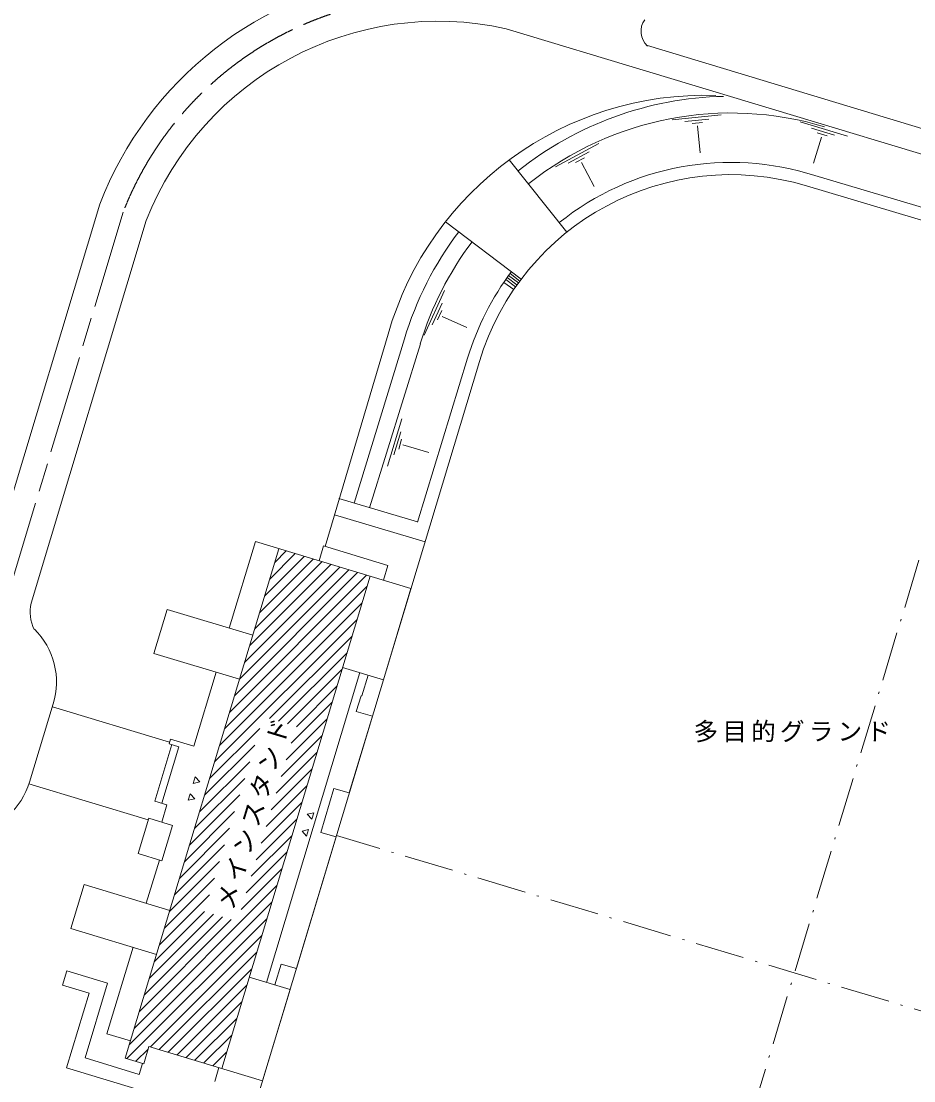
# Model space of a CAD drawing. Units: millimetres, scale not verified. Extents: x 23166 to 580729, y 12886 to 403886.
# Drawn here: x 259751 to 368497, y 185052 to 314107 of the extents above; entities that cross this region are included whole.
import ezdxf

# ---------------------------------------------------------------- set-up
doc = ezdxf.new("R2010")
doc.units = ezdxf.units.MM
doc.header["$LTSCALE"] = 1000
doc.linetypes.add('CHAIN', pattern=[18.5, 12, -1.5, 3.5, -1.5])
doc.linetypes.add('DASHED_DOTTED', pattern=[9.25, 6, -1.5, 0.25, -1.5])
doc.layers.add('_2-7_', color=7, linetype='Continuous')
for name, color, linetype, lineweight in [('建物', 4, 'Continuous', 5), ('法', 7, 'Continuous', 5), ('法-2', 4, 'Continuous', 5), ('道路', 4, 'Continuous', 5), ('ｸﾞﾗﾝﾄﾞ', 3, 'Continuous', 5)]:
    doc.layers.add(name, color=color, linetype=linetype, lineweight=lineweight)
doc.styles.add('ＭＳ ゴシック', font='')
doc.styles.get('ＭＳ ゴシック').set_extended_font_data('MS Gothic')

msp = doc.modelspace()

# ---------------------------------------------------------------- linework, layer by layer
at = {"layer": '建物', "color": 2}
for p, q in [((285102, 240188), (288279, 250720)), ((288279, 250720), (307235, 245002)), ((272437, 187814), (291151, 249853)), ((296033, 248381), (296582, 250200)), ((304433, 247831), (296582, 250200)), ((303884, 246012), (304433, 247831)), ((302256, 246503), (284178, 186571)), ((307235, 245002), (303885, 233896)), ((275921, 237109), (277538, 242470)), ((287974, 239322), (277538, 242470)), ((286357, 233961), (275921, 237109)), ((303885, 233896), (298906, 235398)), ((283485, 234827), (280770, 225828)), ((301013, 234762), (289634, 197041)), ((302018, 234459), (301253, 231922)), ((301157, 231951), (300579, 230036)), ((301253, 231922), (301157, 231951)), ((277830, 226297), (263558, 230602)), ((302542, 229444), (300579, 230036)), ((302542, 229444), (299726, 220109)), ((278107, 226004), (276028, 219112)), ((277772, 226105), (277946, 226680)), ((278969, 225744), (277772, 226105)), ((280770, 225828), (277946, 226680)), ((278969, 225744), (276890, 218852)), ((280951, 222062), (280713, 221273)), ((280951, 222062), (281516, 221461)), ((275239, 216842), (260692, 221230)), ((281516, 221461), (280713, 221273)), ((280331, 220008), (280093, 219219)), ((280896, 219407), (280093, 219219)), ((280331, 220008), (280896, 219407)), ((297859, 220673), (296242, 215311)), ((297859, 220673), (299726, 220109)), ((277512, 218664), (276028, 219112)), ((277512, 218664), (276877, 216557)), ((275297, 217033), (273997, 212725)), ((275297, 217033), (278169, 216167)), ((295387, 217708), (294584, 217519)), ((294584, 217519), (295149, 216918)), ((295387, 217708), (295149, 216918)), ((278169, 216167), (276870, 211859)), ((294767, 215654), (293965, 215465)), ((294767, 215654), (294529, 214864)), ((298109, 214748), (293272, 198712)), ((293965, 215465), (294529, 214864)), ((296242, 215311), (298109, 214748)), ((273997, 212725), (276870, 211859)), ((274994, 206680), (276582, 211945)), ((265813, 203600), (267431, 208961)), ((277866, 205813), (267431, 208961)), ((265813, 203600), (276249, 200452)), ((273377, 201318), (270200, 190787)), ((291405, 199275), (290639, 196738)), ((291405, 199275), (293272, 198712)), ((265298, 198428), (264778, 196705)), ((270276, 196927), (265298, 198428)), ((287528, 197676), (292506, 196175)), ((264778, 196705), (268033, 195723)), ((270276, 196927), (267533, 187831)), ((292506, 196175), (289156, 185069)), ((268033, 195723), (265290, 186628)), ((273072, 189921), (270200, 190787)), ((275322, 189242), (274687, 187136)), ((275322, 189242), (289156, 185069)), ((274139, 185839), (267533, 187831)), ((274687, 187136), (272437, 187814)), ((274543, 187179), (274139, 185839)), ((284246, 180910), (265290, 186628)), ((283843, 186672), (283323, 184948))]:
    msp.add_line(p, q, dxfattribs=at)
at = {"layer": '建物'}
for p, q in [((290036, 246159), (293133, 249256)), ((290647, 248184), (292046, 249583)), ((287593, 238059), (297479, 247945)), ((288204, 240084), (296392, 248272)), ((288815, 242109), (295306, 248600)), ((289426, 244134), (294219, 248928)), ((285150, 229959), (301825, 246634)), ((285760, 231984), (300738, 246961)), ((286371, 234009), (299652, 247289)), ((286982, 236034), (298565, 247617)), ((284539, 227934), (301888, 245283)), ((283928, 225909), (301278, 243258)), ((283317, 223884), (300667, 241233)), ((290013, 229165), (300056, 239208)), ((291100, 228838), (299445, 237183)), ((292186, 228510), (298834, 235158)), ((293273, 228182), (298223, 233133)), ((292662, 226157), (297612, 231108)), ((292051, 224132), (297002, 229083)), ((282706, 221858), (288812, 227964)), ((282095, 219833), (288201, 225939)), ((291440, 222107), (296391, 227058)), ((290829, 220082), (295780, 225033)), ((281484, 217808), (287590, 223914)), ((290218, 218057), (295169, 223008)), ((280874, 215783), (286979, 221889)), ((289607, 216032), (294558, 220983)), ((280263, 213758), (286368, 219864)), ((288997, 214007), (293947, 218957)), ((279652, 211733), (285758, 217839)), ((288386, 211982), (293336, 216932)), ((279041, 209708), (285147, 215814)), ((287775, 209957), (292726, 214907)), ((278430, 207683), (284536, 213789)), ((277819, 205658), (283925, 211764)), ((287164, 207932), (292115, 212882)), ((286553, 205906), (291504, 210857)), ((277208, 203633), (283314, 209739)), ((273543, 191482), (290893, 208832)), ((272932, 189457), (290282, 206807)), ((276598, 201608), (282703, 207713)), ((275376, 197558), (283179, 205361)), ((275987, 199583), (282092, 205688)), ((272642, 187753), (289671, 204782)), ((274154, 193507), (285352, 204705)), ((274765, 195533), (284265, 205033)), ((275494, 189190), (289061, 202757)), ((276580, 188862), (288450, 200732)), ((277667, 188535), (287839, 198707)), ((278753, 188207), (287228, 196682)), ((279840, 187879), (286617, 194657)), ((280926, 187552), (286006, 192632)), ((282013, 187224), (285395, 190606)), ((273728, 187425), (275226, 188922)), ((283099, 186896), (284785, 188581))]:
    msp.add_line(p, q, dxfattribs=at)
at = {"layer": '法'}
for p, q in [((326230, 288405), (319189, 297212)), ((398539, 282806), (356458, 295304)), ((320682, 282703), (311445, 289684)), ((319958, 281746), (318780, 282636)), ((320139, 281985), (318953, 282882)), ((320320, 282225), (319129, 283125)), ((320501, 282464), (319306, 283367)), ((319780, 281447), (318542, 282292)), ((296774, 250142), (304450, 276008)), ((300304, 255407), (306432, 275410)), ((302172, 254852), (308378, 274823)), ((308032, 253109), (314141, 273085)), ((298448, 255959), (308023, 253112)), ((297912, 253976), (308947, 250695))]:
    msp.add_line(p, q, dxfattribs=at)
for centre, radius, start, end in [((343100, 264866), 40224, 88.15472, 163.91974), ((346212, 263410), 41550, 91.26897, 128.56241), ((346212, 263410), 39518, 73.21434, 128.49384), ((346212, 263410), 33499, 72.19023, 128.64146), ((346212, 263410), 41550, 142.92665, 163.21432), ((346212, 263410), 39518, 142.93163, 163.21432), ((346212, 263410), 33499, 142.9218, 163.21432)]:
    msp.add_arc(centre, radius, start, end, dxfattribs=at)
at = {"layer": '法-2'}
for p, q in [((339053, 302085), (345022, 302699)), ((340615, 301894), (343532, 302194)), ((341484, 301631), (342735, 301760)), ((342145, 301347), (342481, 298084)), ((354672, 301845), (360416, 300112)), ((356039, 301067), (358847, 300220)), ((357241, 299974), (356293, 296833)), ((356740, 300490), (357944, 300127)), ((324855, 296376), (330134, 299228)), ((326370, 296797), (328951, 298191)), ((327274, 296887), (328380, 297485)), ((327993, 296878), (329552, 293992)), ((308865, 275852), (311334, 281321)), ((309815, 277106), (311022, 279779)), ((310479, 277725), (310996, 278871)), ((311056, 278154), (314047, 276805)), ((304390, 259922), (306107, 265672)), ((305164, 261291), (306004, 264102)), ((305739, 261994), (306099, 263199)), ((306255, 262497), (309398, 261558))]:
    msp.add_line(p, q, dxfattribs=at)
at = {"layer": '道路', "color": 3}
for p, q in [((318829, 313185), (400289, 288610)), ((336049, 311127), (401157, 291485)), ((269335, 291828), (255211, 244951)), ((274996, 289820), (260956, 243220)), ((263666, 230955), (260758, 221445))]:
    msp.add_line(p, q, dxfattribs=at)
at = {"layer": '道路', "linetype": 'CHAIN'}
msp.add_line((272174, 290852), (228988, 147515), dxfattribs=at)
at = {"layer": '道路', "color": 3}
for centre, radius, start, end in [((310540, 275939), 44162, 97.27104, 158.91261), ((310540, 275939), 38158, 77.45255, 158.66772), ((337714, 312871), 2453, 144.62378, 226.81534), ((265540, 242159), 4705, 166.95984, 207.04694), ((254922, 233590), 9132, 343.23318, 45.14276), ((252053, 224068), 9091, 281.46059, 343.23314)]:
    msp.add_arc(centre, radius, start, end, dxfattribs=at)
at = {"layer": '道路', "linetype": 'CHAIN'}
msp.add_arc((310540, 275939), 41162, 89.79201, 158.75775, dxfattribs=at)
at = {"layer": 'ｸﾞﾗﾝﾄﾞ', "color": 2}
for p, q in [((398072, 281258), (355409, 294060)), ((280777, 157290), (315575, 272652))]:
    msp.add_line(p, q, dxfattribs=at)
at = {"layer": 'ｸﾞﾗﾝﾄﾞ', "color": 7, "linetype": 'DASHED_DOTTED'}
for p, q in [((327313, 109868), (380594, 286503)), ((409744, 181444), (298163, 214927))]:
    msp.add_line(p, q, dxfattribs=at)
at = {"layer": 'ｸﾞﾗﾝﾄﾞ', "color": 2}
msp.add_arc((346212, 263410), 32000, 73.29657, 163.21432, dxfattribs=at)

# ---------------------------------------------------------------- texts
at = {"layer": '_2-7_', "insert": (285696, 205699), "char_height": 2199, "attachment_point": 7, "rotation": 73.214, "style": 'ＭＳ ゴシック'}
msp.add_mtext('\\T1.17;メインスタンド', dxfattribs=at)
at = {"layer": '_2-7_', "insert": (341660, 226265), "char_height": 2199, "attachment_point": 7, "style": 'ＭＳ ゴシック'}
msp.add_mtext('\\T1.17;多目的グランド', dxfattribs=at)

doc.saveas('drawing.dxf')
